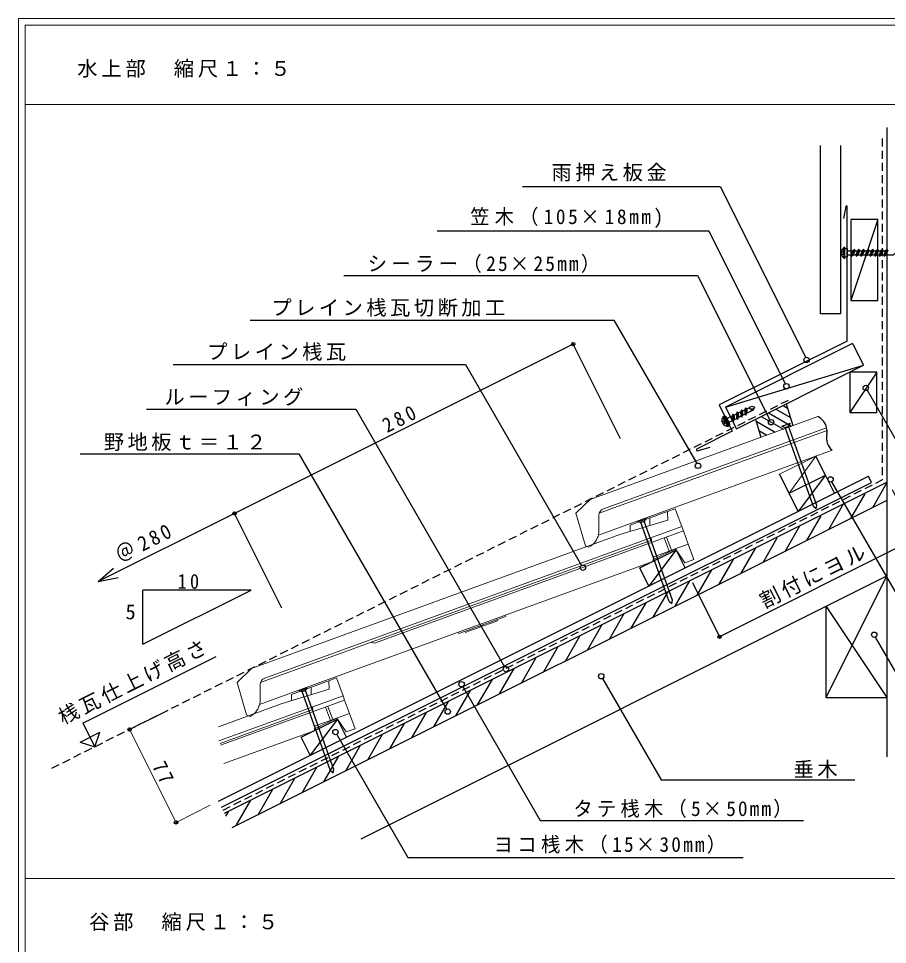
# Model space of a CAD drawing. Units: millimetres, scale not verified. Extents: x -941 to 1052, y -1622 to 1214.
# Drawn here: x -938 to -295, y -958 to -272 of the extents above; entities that cross this region are included whole.
import ezdxf
from ezdxf.enums import TextEntityAlignment as Align

# ---------------------------------------------------------------- set-up
doc = ezdxf.new("R2010")
doc.units = ezdxf.units.MM
doc.header["$LTSCALE"] = 5
doc.header["$PDMODE"] = 32
doc.header["$PDSIZE"] = 2.5
doc.linetypes.add('DASHED1', pattern=[1.8, 1.2, -0.6])
for name, color, linetype in [('3-0', 7, 'DASHED1'), ('3-1', 7, 'Continuous'), ('3-2', 4, 'Continuous'), ('3-3', 6, 'Continuous'), ('3-4', 7, 'Continuous'), ('3-6', 7, 'Continuous'), ('3-9', 7, 'Continuous'), ('3-A', 7, 'Continuous'), ('3-B', 2, 'Continuous'), ('3-C', 7, 'Continuous'), ('3-D', 7, 'Continuous'), ('3-E', 7, 'Continuous'), ('3-F', 7, 'Continuous')]:
    doc.layers.add(name, color=color, linetype=linetype)
doc.layers.add('4-0', color=3, linetype='Continuous', lineweight=18)
doc.styles.add('ＭＳ ゴシック', font='')
doc.styles.get('ＭＳ ゴシック').set_extended_font_data('MS Gothic')

msp = doc.modelspace()

# ---------------------------------------------------------------- linework, layer by layer
at = {"layer": '3-0'}
msp.add_line((-368.75, -554.957), (-916.083, -828.621), dxfattribs=at)
at = {"layer": '3-1'}
for centre, radius, start, end in [((-352.473, -578.059), 12.415, 13.27605, 63.50026), ((-328.784, -582.848), 11.756, 167.54077, 229.84656), ((-352.473, -578.059), 12.415, 349.54478, 3.8487)]:
    msp.add_arc(centre, radius, start, end, dxfattribs=at)
at = {"layer": '3-1', "color": 2}
msp.add_arc((-352.473, -578.059), 12.415, 3.8487, 13.27605, dxfattribs=at)
at = {"layer": '3-2'}
for p, q in [((-368.095, -623.733), (-375.16, -609.605)), ((-341.264, -610.317), (-361.388, -637.15)), ((-334.556, -623.733), (-341.264, -610.317)), ((-361.388, -637.15), (-368.096, -623.733))]:
    msp.add_line(p, q, dxfattribs=at)
msp.add_lwpolyline([(-368.095, -623.733), (-341.264, -610.317), (-348.327, -596.188)], dxfattribs=at)
at = {"layer": '3-2', "color": 7}
for centre in [(-355.174, -525.052), (-370.062, -544.479), (-311.398, -545.776), (-381.436, -571.114), (-435.48, -603.368), (-337.465, -613.424), (-520.571, -678.797), (-305.142, -728.352), (-577.488, -753.74), (-507.008, -759.035), (-610.337, -764.947), (-620.519, -785.227), (-703.521, -800.368)]:
    msp.add_circle(centre, 2, dxfattribs=at)
at = {"layer": '3-3'}
for p, q in [((-326.122, -411.543), (-328.011, -420.299)), ((-325.061, -511.051), (-325.061, -411.543)), ((-325.061, -511.051), (-419.735, -558.388)), ((-419.735, -558.388), (-410.114, -577.631)), ((-410.114, -577.631), (-436.5, -591.066)), ((-436.102, -592.327), (-426.358, -589.528))]:
    msp.add_line(p, q, dxfattribs=at)
for centre, radius, start, end in [((-325.592, -411.603), 0.534, 6.39477, 173.651), ((-435.978, -591.594), 0.743, 134.62932, 260.3524)]:
    msp.add_arc(centre, radius, start, end, dxfattribs=at)
at = {"layer": '3-4', "color": 4}
for p, q in [((-370.2, -557.55), (-365.406, -573.671)), ((-392.906, -568.903), (-388.94, -582.237))]:
    msp.add_line(p, q, dxfattribs=at)
at = {"layer": '3-6', "linetype": 'DASHED1'}
for p, q in [((-329.532, -444.895), (-328.162, -444.896)), ((-328.162, -444.896), (-328.163, -446.816)), ((-327.566, -445.856), (-327.565, -442.556)), ((-329.533, -446.815), (-328.163, -446.816)), ((-327.566, -445.856), (-327.566, -449.132)), ((-415.472, -570.789), (-416.936, -567.831)), ((-417.66, -570.801), (-416.432, -570.193)), ((-416.808, -572.521), (-415.58, -571.913)), ((-416.432, -570.193), (-415.58, -571.913)), ((-415.472, -570.789), (-414.018, -573.724))]:
    msp.add_line(p, q, dxfattribs=at)
at = {"layer": '3-6'}
for p, q in [((-327.565, -442.556), (-325.178, -442.556)), ((-326.838, -450.106), (-326.836, -441.606)), ((-325.178, -442.556), (-325.179, -449.132)), ((-325.179, -444.356), (-320.901, -444.357)), ((-319.68, -443.399), (-321.959, -448.35)), ((-319.68, -443.399), (-320.901, -444.357)), ((-319.329, -444.358), (-317.455, -444.358)), ((-316.234, -443.4), (-318.513, -448.351)), ((-316.234, -443.4), (-317.455, -444.358)), ((-315.883, -444.358), (-314.008, -444.359)), ((-312.787, -443.401), (-315.066, -448.352)), ((-312.787, -443.401), (-314.008, -444.359)), ((-312.436, -444.359), (-310.562, -444.36)), ((-309.34, -443.402), (-311.619, -448.353)), ((-309.34, -443.402), (-310.562, -444.36)), ((-308.99, -444.36), (-307.115, -444.36)), ((-305.894, -443.402), (-308.173, -448.353)), ((-305.894, -443.402), (-307.115, -444.36)), ((-305.543, -444.361), (-303.669, -444.361)), ((-302.448, -443.404), (-304.727, -448.354)), ((-302.448, -443.404), (-303.668, -444.361)), ((-302.097, -444.361), (-300.222, -444.362)), ((-299.001, -443.404), (-301.28, -448.355)), ((-299.001, -443.404), (-300.222, -444.362)), ((-298.651, -444.362), (-296.776, -444.363)), ((-295.555, -443.405), (-297.834, -448.356)), ((-295.555, -443.405), (-296.776, -444.363)), ((-325.179, -449.132), (-327.566, -449.132)), ((-325.179, -447.356), (-322.282, -447.357)), ((-321.959, -448.35), (-320.71, -447.357)), ((-320.71, -447.357), (-318.836, -447.358)), ((-318.513, -448.351), (-317.264, -447.358)), ((-317.264, -447.358), (-315.389, -447.358)), ((-315.066, -448.352), (-313.817, -447.359)), ((-313.817, -447.359), (-311.943, -447.359)), ((-311.62, -448.353), (-310.371, -447.36)), ((-310.371, -447.36), (-308.496, -447.36)), ((-308.173, -448.353), (-306.924, -447.361)), ((-306.924, -447.361), (-305.05, -447.361)), ((-304.727, -448.354), (-303.478, -447.361)), ((-303.478, -447.361), (-301.603, -447.362)), ((-301.28, -448.355), (-300.031, -447.362)), ((-300.032, -447.362), (-298.157, -447.363)), ((-297.834, -448.356), (-296.585, -447.363)), ((-400.231, -560.498), (-400.9, -561.898)), ((-400.231, -560.498), (-400.075, -565.946)), ((-399.491, -561.201), (-395.652, -559.299)), ((-395.652, -559.299), (-393.569, -559.942)), ((-394.32, -561.988), (-393.569, -559.942)), ((-416.936, -567.831), (-414.797, -566.772)), ((-412.932, -574.274), (-416.704, -566.656)), ((-414.797, -566.772), (-411.878, -572.665)), ((-409.496, -565.086), (-410.165, -566.487)), ((-409.496, -565.086), (-409.34, -570.534)), ((-408.757, -565.789), (-407.077, -564.957)), ((-408.662, -569.09), (-406.982, -568.258)), ((-406.408, -563.557), (-407.077, -564.957)), ((-406.408, -563.557), (-406.252, -569.005)), ((-406.252, -569.005), (-405.574, -567.561)), ((-405.668, -564.26), (-403.988, -563.428)), ((-405.574, -567.561), (-403.894, -566.729)), ((-403.319, -562.027), (-403.988, -563.428)), ((-403.319, -562.027), (-403.163, -567.475)), ((-403.163, -567.475), (-402.485, -566.031)), ((-402.579, -562.73), (-400.9, -561.899)), ((-402.485, -566.031), (-400.805, -565.199)), ((-400.075, -565.946), (-399.397, -564.502)), ((-399.397, -564.502), (-394.32, -561.988)), ((-411.878, -572.665), (-414.018, -573.724)), ((-409.34, -570.534), (-408.662, -569.09))]:
    msp.add_line(p, q, dxfattribs=at)
for points in [[(-320.901, -444.357), (-322.282, -447.357), (-321.959, -448.35)], [(-319.68, -443.399), (-319.329, -444.358), (-320.71, -447.357)], [(-317.455, -444.358), (-318.836, -447.358), (-318.513, -448.351)], [(-316.234, -443.4), (-315.883, -444.358), (-317.264, -447.358)], [(-314.008, -444.359), (-315.389, -447.358), (-315.066, -448.352)], [(-312.787, -443.401), (-312.436, -444.359), (-313.817, -447.359)], [(-310.562, -444.36), (-311.943, -447.359), (-311.62, -448.353)], [(-309.34, -443.402), (-308.99, -444.36), (-310.371, -447.36)], [(-307.115, -444.36), (-308.496, -447.36), (-308.173, -448.353)], [(-305.894, -443.402), (-305.543, -444.361), (-306.924, -447.361)], [(-303.669, -444.361), (-305.05, -447.361), (-304.727, -448.354)], [(-302.448, -443.404), (-302.097, -444.361), (-303.478, -447.361)], [(-300.222, -444.362), (-301.603, -447.362), (-301.28, -448.355)], [(-299.001, -443.404), (-298.65, -444.362), (-300.031, -447.362)], [(-296.776, -444.363), (-298.157, -447.363), (-297.834, -448.356)], [(-295.555, -443.405), (-295.204, -444.363), (-296.585, -447.363)], [(-296.585, -447.363), (-290.92, -447.364), (-289.339, -445.865)], [(-400.231, -560.498), (-399.491, -561.201), (-399.397, -564.502)], [(-414.105, -568.437), (-410.165, -566.487), (-410.071, -569.788)], [(-409.496, -565.086), (-408.757, -565.789), (-408.662, -569.09)], [(-407.077, -564.957), (-406.982, -568.258), (-406.252, -569.005)], [(-406.408, -563.557), (-405.668, -564.26), (-405.574, -567.561)], [(-403.988, -563.428), (-403.894, -566.729), (-403.163, -567.475)], [(-403.319, -562.027), (-402.579, -562.73), (-402.485, -566.031)], [(-400.9, -561.899), (-400.805, -565.199), (-400.075, -565.946)], [(-412.773, -571.126), (-410.071, -569.788), (-409.34, -570.534)]]:
    msp.add_lwpolyline(points, dxfattribs=at)
for centre, radius, start, end in [((-325.005, -445.857), 4.628, 113.30402, 246.67163), ((-395.854, -557.585), 3.668, 233.4782, 303.12471), ((-395.141, -562.666), 1.435, 111.05249, 194.41458), ((-413.176, -569.652), 4.628, 139.66202, 273.02963)]:
    msp.add_arc(centre, radius, start, end, dxfattribs=at)
at = {"layer": '3-9'}
for p, q in [((-527.729, -513.363), (-778.169, -638.586)), ((-492.67, -583.48), (-527.729, -513.363)), ((-373.436, -574.064), (-367.14, -571.813)), ((-350.061, -633.528), (-370.99, -574.985)), ((-347.53, -632.623), (-368.458, -574.08)), ((-348.044, -635.178), (-350.061, -633.528)), ((-348.044, -635.178), (-347.53, -632.623)), ((-480.149, -644.324), (-473.853, -642.074)), ((-475.154, -644.335), (-473.853, -642.074)), ((-480.149, -644.324), (-477.686, -645.239)), ((-456.774, -703.788), (-477.702, -645.245)), ((-477.686, -645.239), (-475.154, -644.335)), ((-454.243, -702.883), (-475.171, -644.34)), ((-878.979, -688.993), (-864.283, -685.985)), ((-439.569, -689.678), (-419.506, -729.803)), ((-454.757, -705.438), (-456.774, -703.788)), ((-454.757, -705.438), (-454.243, -702.883)), ((-890.247, -793.798), (-791.782, -744.565)), ((-730.589, -769.544), (-724.293, -767.293)), ((-730.589, -769.544), (-728.125, -770.458)), ((-707.214, -829.008), (-728.142, -770.464)), ((-728.125, -770.458), (-725.594, -769.554)), ((-704.683, -828.102), (-725.611, -769.56)), ((-725.594, -769.554), (-724.293, -767.293)), ((-890.247, -793.798), (-881.484, -811.322)), ((-892.293, -807.719), (-877.881, -800.513)), ((-705.197, -830.658), (-704.683, -828.102)), ((-705.197, -830.658), (-707.214, -829.008))]:
    msp.add_line(p, q, dxfattribs=at)
for points in [[(-373.436, -574.064), (-370.973, -574.979), (-368.441, -574.074), (-367.14, -571.813)], [(-291.977, -620.916), (-273.927, -657.013), (-419.506, -729.803)], [(-743.109, -708.704), (-778.169, -638.586), (-878.979, -688.993), (-867.756, -679.041)], [(-892.293, -807.719), (-881.484, -811.322), (-877.881, -800.513)]]:
    msp.add_lwpolyline(points, dxfattribs=at)
for p in [(-527.729, -513.363), (-778.169, -638.586), (-419.506, -729.803)]:
    msp.add_point(p, dxfattribs=at)
at = {"layer": '3-A'}
for p, q in [((-766.519, -495.551), (-497.593, -495.551)), ((-497.593, -495.551), (-436.376, -601.58)), ((-823.534, -528.512), (-607.381, -528.512)), ((-607.381, -528.512), (-521.604, -677.084)), ((-843.215, -561.472), (-688.536, -561.472)), ((-688.536, -561.472), (-578.52, -752.028)), ((-892.422, -594.433), (-730.716, -594.433)), ((-730.716, -594.433), (-621.552, -783.514)), ((-270.964, -728.681), (-336.498, -615.174)), ((-289.162, -756.105), (-304.175, -730.103)), ((-609.355, -766.723), (-552.154, -865.8)), ((-506.041, -760.786), (-462.757, -835.757)), ((-702.562, -802.123), (-649.965, -893.223)), ((-462.757, -835.757), (-319.579, -835.757)), ((-552.154, -865.8), (-357.509, -865.8)), ((-649.965, -893.223), (-402.18, -893.223))]:
    msp.add_line(p, q, dxfattribs=at)
for points in [[(-565.145, -396.669), (-419.106, -396.669), (-355.854, -523.171)], [(-628.367, -429.63), (-427.561, -429.63), (-370.973, -542.804)], [(-697.443, -462.591), (-435.771, -462.591), (-382.388, -569.355)], [(-310.431, -547.526), (-221.675, -701.258), (-18.249, -701.258)]]:
    msp.add_lwpolyline(points, dxfattribs=at)
at = {"layer": '3-C'}
msp.add_line((-845.902, -735.355), (-845.902, -695.355), dxfattribs=at)
msp.add_lwpolyline([(-845.902, -735.355), (-765.902, -695.355), (-845.902, -695.355)], dxfattribs=at)
at = {"layer": '3-D', "color": 4}
for p, q in [((-295.766, -353.194), (-295.766, -818.679)), ((-345.17, -366.493), (-345.17, -491.051)), ((-330.17, -366.493), (-330.17, -491.051)), ((-302.581, -421.051), (-322.581, -481.051)), ((-302.581, -481.051), (-302.581, -451.05)), ((-330.17, -491.051), (-345.17, -491.051)), ((-321.232, -512.942), (-415.147, -559.899)), ((-321.232, -512.942), (-313.183, -529.041)), ((-415.147, -559.899), (-313.183, -529.041)), ((-407.097, -575.999), (-313.183, -529.041)), ((-303.183, -534.042), (-323.183, -564.041)), ((-415.147, -559.899), (-407.097, -575.999)), ((-790.074, -851.492), (-309.385, -611.148)), ((-785.581, -860.48), (-295.766, -615.573)), ((-295.766, -628.989), (-780.214, -871.213)), ((-478.487, -678.928), (-451.654, -665.511)), ((-451.654, -665.511), (-471.778, -692.344)), ((-444.946, -678.928), (-451.654, -665.511)), ((-684.454, -879.234), (-295.766, -684.891)), ((-471.778, -692.344), (-478.487, -678.928)), ((-340.766, -774.891), (-295.766, -684.891)), ((-340.766, -707.391), (-295.766, -774.891)), ((-340.766, -774.891), (-340.766, -707.391)), ((-340.766, -774.891), (-295.766, -774.891))]:
    msp.add_line(p, q, dxfattribs=at)
at = {"layer": '3-D', "color": 6, "linetype": 'DASHED1'}
for p in [(-299.249, -361.272), (-786.645, -858.037)]:
    msp.add_line(p, (-299.249, -613.799), dxfattribs=at)
at = {"layer": '3-D', "color": 4}
for points in [[(-302.581, -451.05), (-302.581, -421.051), (-322.581, -421.051), (-322.581, -451.05)], [(-322.581, -451.05), (-322.581, -481.051), (-302.581, -481.051)], [(-787.838, -855.964), (-307.149, -615.62), (-309.385, -611.148)], [(-695.386, -804.148), (-702.093, -790.731), (-722.218, -817.564), (-728.927, -804.148), (-702.094, -790.731)]]:
    msp.add_lwpolyline(points, dxfattribs=at)
msp.add_lwpolyline([(-303.183, -564.041), (-303.183, -534.042), (-323.183, -534.042), (-323.183, -564.041)], close=True, dxfattribs=at)
at = {"layer": '3-E'}
msp.add_line((-830.437, -785.798), (-855.783, -798.472), dxfattribs=at)
for p in [(-855.783, -798.472), (-821.433, -867.172)]:
    msp.add_point(p, dxfattribs=at)
at = {"layer": '3-F'}
for p, q in [((-377.948, -561.424), (-367.203, -567.628)), ((-372.589, -558.745), (-369.275, -560.658)), ((-388.666, -566.783), (-372.355, -576.201)), ((-383.307, -564.104), (-366.222, -573.968)), ((-392.472, -570.359), (-378.489, -578.433)), ((-390.399, -577.33), (-384.622, -580.665)), ((-306.208, -634.21), (-295.729, -616.059)), ((-322.442, -642.327), (-311.963, -624.176)), ((-338.675, -650.443), (-327.786, -631.582)), ((-354.908, -658.56), (-344.429, -640.409)), ((-371.141, -666.677), (-360.252, -647.816)), ((-387.375, -674.793), (-376.895, -656.642)), ((-403.608, -682.91), (-392.718, -664.049)), ((-419.841, -691.026), (-408.951, -672.165)), ((-436.074, -699.143), (-425.185, -680.282)), ((-452.307, -707.26), (-441.418, -688.398)), ((-468.541, -715.376), (-457.651, -696.515)), ((-484.774, -723.493), (-473.884, -704.632)), ((-501.007, -731.609), (-490.117, -712.748)), ((-517.24, -739.726), (-506.35, -720.865)), ((-533.473, -747.843), (-522.584, -728.981)), ((-549.706, -755.959), (-538.817, -737.098)), ((-565.94, -764.076), (-555.05, -745.214)), ((-582.173, -772.192), (-571.283, -753.331)), ((-598.406, -780.309), (-587.516, -761.448)), ((-614.639, -788.426), (-603.749, -769.564)), ((-630.872, -796.542), (-619.983, -777.681)), ((-647.105, -804.659), (-636.216, -785.797)), ((-663.339, -812.775), (-652.449, -793.914)), ((-679.572, -820.892), (-668.682, -802.031)), ((-695.805, -829.008), (-684.915, -810.147)), ((-712.038, -837.125), (-701.148, -818.264)), ((-728.271, -845.242), (-717.382, -826.38)), ((-744.504, -853.358), (-733.615, -834.497)), ((-760.738, -861.475), (-749.848, -842.613)), ((-776.971, -869.592), (-766.081, -850.73)), ((-784.502, -862.636), (-782.314, -858.847))]:
    msp.add_line(p, q, dxfattribs=at)
at = {"layer": '4-0', "color": 7}
for p, q in [((1052.117, -272.467), (-937.883, -272.467)), ((-937.883, -1622.466), (-937.883, -272.467)), ((-821.433, -867.172), (-855.783, -798.472)), ((-821.433, -867.172), (-796.086, -854.498))]:
    msp.add_line(p, q, dxfattribs=at)
at = {"layer": '4-0', "color": 2}
for p in [(1047.117, -277.466), (-932.883, -1617.466)]:
    msp.add_line(p, (-932.883, -277.466), dxfattribs=at)
at = {"layer": '4-0', "color": 4}
for p, q in [((1047.117, -336.185), (-932.883, -336.185)), ((-375.16, -609.605), (-348.327, -596.188)), ((-368.095, -623.733), (-348.327, -596.188)), ((1047.117, -908.786), (-932.883, -908.786))]:
    msp.add_line(p, q, dxfattribs=at)
at = {"layer": '4-0'}
for p, q in [((-515.278, -628.22), (-346.933, -566.948)), ((-505.411, -635.271), (-340.389, -575.208)), ((-340.085, -577.226), (-508.485, -638.518)), ((-509.144, -654.721), (-336.365, -591.834)), ((-457.928, -637.156), (-452.289, -635.104)), ((-447.501, -648.26), (-452.289, -635.104)), ((-508.701, -651.255), (-508.701, -639.969)), ((-457.755, -643.479), (-493.207, -654.254)), ((-475.545, -643.569), (-471.083, -641.945)), ((-466.621, -640.321), (-462.385, -638.779)), ((-462.385, -638.779), (-457.928, -637.156)), ((-457.928, -637.156), (-457.755, -643.479)), ((-755.851, -760.49), (-447.501, -648.26)), ((-485.67, -647.254), (-485.542, -651.924)), ((-446.304, -651.549), (-447.501, -648.26)), ((-765.718, -753.44), (-493.207, -654.254)), ((-674.649, -734.66), (-446.304, -651.549)), ((-469.84, -658.519), (-470.054, -656.468)), ((-446.304, -651.549), (-442.713, -661.416)), ((-471.719, -659.203), (-758.925, -763.737)), ((-518.771, -662.481), (-517.49, -663.079)), ((-517.49, -663.079), (-516.208, -663.677)), ((-516.208, -663.677), (-514.569, -662.529)), ((-469.84, -658.519), (-471.719, -659.203)), ((-454.958, -665.873), (-442.713, -661.416)), ((-442.713, -661.416), (-438.609, -672.692)), ((-468.938, -674.153), (-468.085, -670.65)), ((-468.568, -672.635), (-452.11, -664.836)), ((-468.085, -670.65), (-456.808, -666.546)), ((-452.11, -664.836), (-445.186, -675.086)), ((-579.352, -714.341), (-468.938, -674.153)), ((-445.186, -675.086), (-438.609, -672.692)), ((-579.352, -714.341), (-611.301, -725.969)), ((-583.836, -718.101), (-587.595, -719.469)), ((-583.836, -718.101), (-584.178, -717.162)), ((-577.6, -714.767), (-577.942, -713.828)), ((-759.584, -779.94), (-611.301, -725.969)), ((-607.67, -725.712), (-607.328, -726.652)), ((-596.428, -722.684), (-596.77, -721.745)), ((-594.736, -722.069), (-595.078, -721.129)), ((-587.595, -719.469), (-594.736, -722.069)), ((-612.711, -726.482), (-612.369, -727.422)), ((-677.176, -733.983), (-674.649, -734.66)), ((-708.367, -762.376), (-702.729, -760.324)), ((-697.941, -773.479), (-702.729, -760.324)), ((-759.141, -776.475), (-759.141, -765.188)), ((-725.985, -768.788), (-721.523, -767.164)), ((-717.061, -765.54), (-712.825, -763.998)), ((-712.825, -763.998), (-708.367, -762.376)), ((-708.367, -762.376), (-708.195, -768.698)), ((-789.791, -806.91), (-697.941, -773.479)), ((-708.195, -768.698), (-743.647, -779.473)), ((-736.11, -772.473), (-735.982, -777.143)), ((-696.744, -776.768), (-697.941, -773.479)), ((-790.064, -796.368), (-743.647, -779.473)), ((-788.422, -810.136), (-696.744, -776.768)), ((-696.744, -776.768), (-693.153, -786.635)), ((-722.159, -784.422), (-788.852, -808.697)), ((-769.211, -787.701), (-767.929, -788.298)), ((-766.648, -788.896), (-765.009, -787.749)), ((-720.279, -783.738), (-722.159, -784.422)), ((-720.279, -783.738), (-720.494, -781.688)), ((-705.398, -791.092), (-693.153, -786.635)), ((-693.153, -786.635), (-689.049, -797.911)), ((-767.929, -788.298), (-766.648, -788.896)), ((-719.008, -797.855), (-702.55, -790.055)), ((-702.55, -790.055), (-695.626, -800.305)), ((-786.149, -823.675), (-719.378, -799.373)), ((-695.626, -800.305), (-689.049, -797.911))]:
    msp.add_line(p, q, dxfattribs=at)
for points in [[(-518.771, -662.481), (-525.806, -638.437), (-515.278, -628.22)], [(-485.67, -647.254), (-476.273, -643.834), (-475.545, -643.569)], [(-471.169, -647.556), (-471.083, -641.945), (-466.621, -640.321)], [(-458.839, -656.111), (-454.958, -665.873), (-456.808, -666.546), (-460.399, -656.679)], [(-577.6, -714.767), (-579.01, -715.28), (-610.959, -726.909), (-612.369, -727.422)], [(-596.428, -722.684), (-603.57, -725.284), (-607.328, -726.652)], [(-769.211, -787.701), (-776.246, -763.657), (-765.718, -753.44)], [(-721.609, -772.775), (-721.523, -767.164), (-717.061, -765.54)], [(-736.11, -772.473), (-726.713, -769.053), (-725.985, -768.788)], [(-709.279, -781.33), (-705.398, -791.092), (-707.248, -791.765), (-710.839, -781.899)], [(-719.378, -799.373), (-718.524, -795.87), (-707.248, -791.765)]]:
    msp.add_lwpolyline(points, dxfattribs=at)
for centre, radius, start, end in [((-503.701, -639.969), 5, 110, 180), ((-522.464, -651.255), 13.763, 311.42787, 0), ((-522.464, -651.255), 13.764, 305.00018, 311.42754), ((-754.141, -765.188), 5, 110, 180), ((-772.904, -776.475), 13.763, 311.42787, 0), ((-772.904, -776.474), 13.764, 305.00018, 311.42754)]:
    msp.add_arc(centre, radius, start, end, dxfattribs=at)

# ---------------------------------------------------------------- texts
at = {"layer": '3-B', "insert": (-894.473, -316.185), "char_height": 11, "attachment_point": 7, "style": 'ＭＳ ゴシック'}
msp.add_mtext('\\T1.19;水上部\\~\\~縮尺１：５', dxfattribs=at)
at = {"layer": '3-B', "char_height": 11, "attachment_point": 7, "style": 'ＭＳ ゴシック'}
for s, insert, rotation in [('\\T1.38;\\W0.9;280', (-665.247, -579.329), 26.565), ('\\T1.29;\\W0.95;＠280', (-862.299, -676.113), 26.566), ('\\T1.17;割付にヨル', (-385.848, -710.179), 26.565)]:
    msp.add_mtext(s, dxfattribs=dict(at, insert=insert, rotation=rotation))
at = {"layer": '3-C', "color": 2, "char_height": 11, "attachment_point": 7, "style": 'ＭＳ ゴシック'}
for s, insert in [('\\T1.17;雨押え板金', (-543.819, -393.007)), ('\\T1.27;\\W0.95;笠木（105×18mm)', (-603.878, -427.479)), ('\\T1.23;\\W0.95;シーラー（25×25mm）', (-679.73, -460.713)), ('\\T1.17;ルーフィング', (-830.034, -559.085)), ('\\T1.17;野地板ｔ＝１２', (-874.848, -592.475)), ('\\T1.17;垂木', (-364.85, -834.554)), ('\\T1.22;\\W0.95;タテ桟木（5×50mm）', (-527.576, -863.909)), ('\\T1.23;\\W0.95;ヨコ桟木（15×30mm）', (-586.598, -890.422))]:
    msp.add_mtext(s, dxfattribs=dict(at, insert=insert))
at = {"layer": '3-C', "color": 2, "insert": (-904.532, -796.13), "char_height": 11, "attachment_point": 7, "rotation": 26.565, "style": 'ＭＳ ゴシック'}
msp.add_mtext('\\T1.17;桟瓦仕上げ高さ', dxfattribs=at)
at = {"layer": '3-D', "color": 2, "style": 'ＭＳ ゴシック'}
msp.add_text('5', height=11, dxfattribs=at).set_placement((-858.75, -720.213), align=Align.BOTTOM_LEFT)
at = {"layer": '3-D', "color": 2, "char_height": 11, "attachment_point": 7, "style": 'ＭＳ ゴシック'}
for s, insert in [('\\T1.17;プレイン桟瓦切断加工', (-750.952, -493.183)), ('\\T1.17;プレイン桟瓦', (-798.401, -525.694)), ('\\T1.36;\\W0.9;10', (-820.28, -694.555))]:
    msp.add_mtext(s, dxfattribs=dict(at, insert=insert))
at = {"layer": '3-E', "color": 2, "insert": (-839.454, -825.54), "char_height": 11, "attachment_point": 7, "rotation": 296.566, "style": 'ＭＳ ゴシック'}
msp.add_mtext('\\T1.36;\\W0.9;77', dxfattribs=at)
at = {"layer": '4-0', "color": 2, "insert": (-885.723, -947.505), "char_height": 11, "attachment_point": 7, "style": 'ＭＳ ゴシック'}
msp.add_mtext('\\T1.19;谷部\\~\\~縮尺１：５', dxfattribs=at)

doc.saveas('drawing.dxf')
